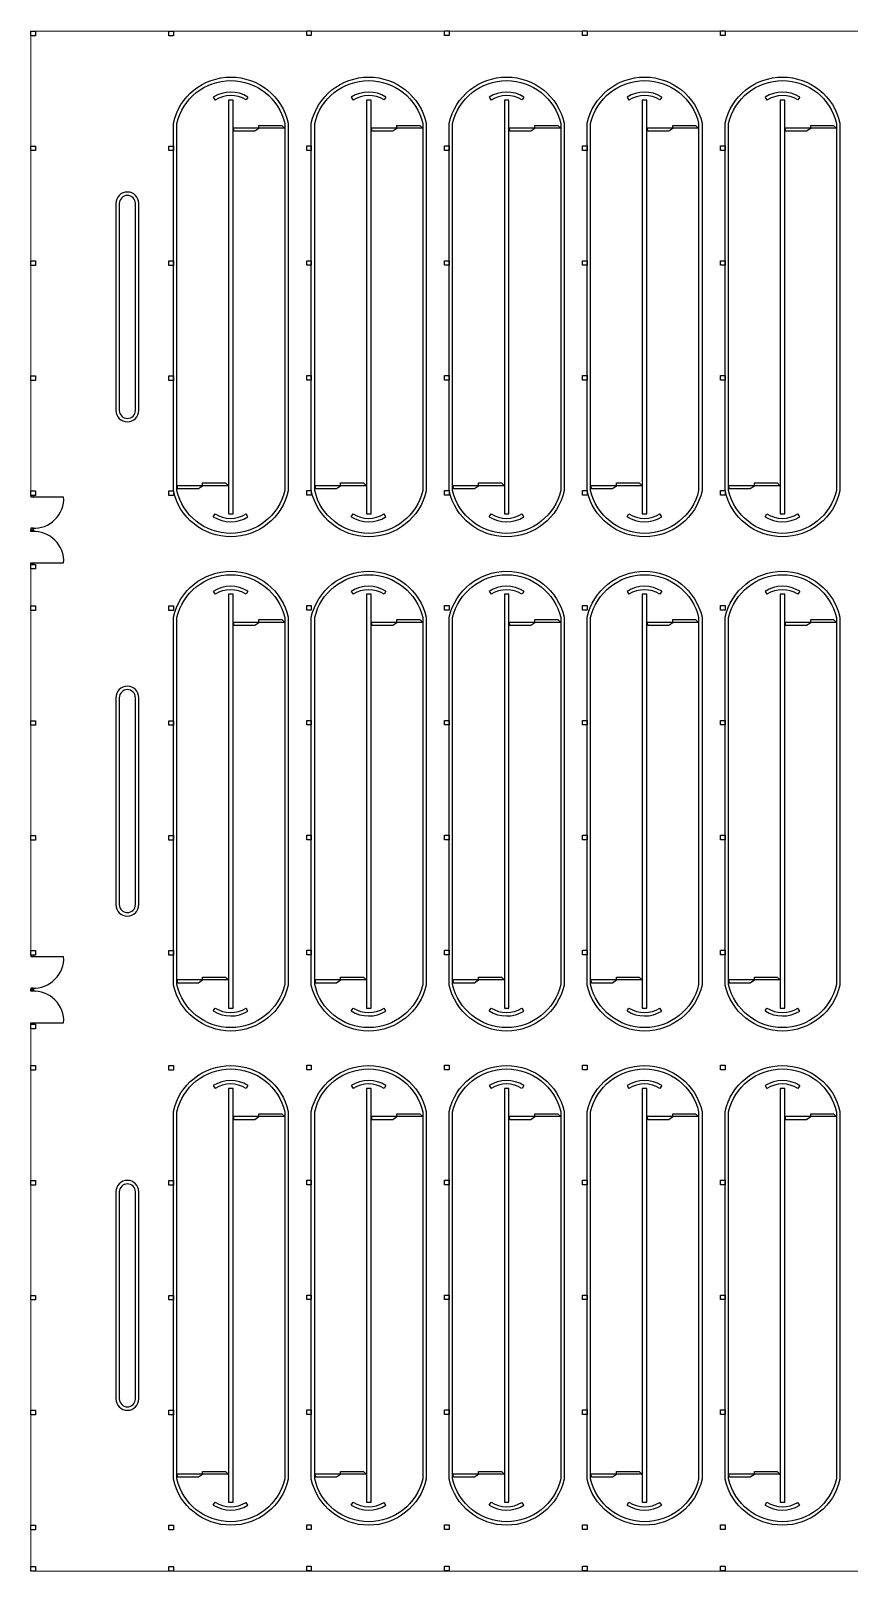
# Model space of a CAD drawing. Header units: metres. Extents: x 2572 to 5235, y 1556 to 2684.
# Drawn here: x 4989.3 to 5024.9, y 2550.6 to 2617.6 of the extents above; entities that cross this region are included whole.
import ezdxf

# ---------------------------------------------------------------- set-up
doc = ezdxf.new("R2010")
doc.units = ezdxf.units.M
doc.layers.add('VIGAS DE LOSA1', color=190, linetype='Continuous', lineweight=9)

msp = doc.modelspace()

# ---------------------------------------------------------------- linework, layer by layer
for points in [[(4989.525, 2617.597), (4989.525, 2617.397), (4989.325, 2617.397), (4989.325, 2617.597), (4989.525, 2617.597)], [(4995.525, 2617.597), (4995.525, 2617.397), (4995.325, 2617.397), (4995.325, 2617.597), (4995.525, 2617.597)], [(5001.525, 2617.61), (5001.525, 2617.41), (5001.325, 2617.41), (5001.325, 2617.61), (5001.525, 2617.61)], [(5007.525, 2617.61), (5007.525, 2617.41), (5007.325, 2617.41), (5007.325, 2617.61), (5007.525, 2617.61)], [(5013.525, 2617.61), (5013.525, 2617.41), (5013.325, 2617.41), (5013.325, 2617.61), (5013.525, 2617.61)], [(5019.525, 2617.61), (5019.525, 2617.41), (5019.325, 2617.41), (5019.325, 2617.61), (5019.525, 2617.61)], [(4997.263, 2614.723), (4997.344, 2614.596)], [(4997.925, 2605.597), (4997.925, 2596.597), (4998.125, 2596.597), (4998.125, 2614.597), (4997.925, 2614.597), (4997.925, 2605.597)], [(4998.771, 2614.73), (4998.692, 2614.603)], [(5003.263, 2614.723), (5003.344, 2614.596)], [(5003.925, 2605.597), (5003.925, 2596.597), (5004.125, 2596.597), (5004.125, 2614.597), (5003.925, 2614.597), (5003.925, 2605.597)], [(5004.771, 2614.73), (5004.692, 2614.603)], [(5009.263, 2614.723), (5009.344, 2614.596)], [(5009.925, 2605.597), (5009.925, 2596.597), (5010.125, 2596.597), (5010.125, 2614.597), (5009.925, 2614.597), (5009.925, 2605.597)], [(5010.771, 2614.73), (5010.692, 2614.603)], [(5015.263, 2614.723), (5015.344, 2614.596)], [(5015.925, 2605.597), (5015.925, 2596.597), (5016.125, 2596.597), (5016.125, 2614.597), (5015.925, 2614.597), (5015.925, 2605.597)], [(5016.771, 2614.73), (5016.692, 2614.603)], [(5021.263, 2614.723), (5021.344, 2614.596)], [(5021.925, 2605.597), (5021.925, 2596.597), (5022.125, 2596.597), (5022.125, 2614.597), (5021.925, 2614.597), (5021.925, 2605.597)], [(5022.771, 2614.73), (5022.692, 2614.603)], [(5000.375, 2613.373), (4998.125, 2613.373), (4998.16, 2613.252), (4999.072, 2613.252), (4999.25, 2613.373), (4999.25, 2613.494), (5000.244, 2613.494), (5000.375, 2613.373)], [(5006.375, 2613.373), (5004.125, 2613.373), (5004.16, 2613.252), (5005.072, 2613.252), (5005.25, 2613.373), (5005.25, 2613.494), (5006.244, 2613.494), (5006.375, 2613.373)], [(5012.375, 2613.373), (5010.125, 2613.373), (5010.16, 2613.252), (5011.072, 2613.252), (5011.25, 2613.373), (5011.25, 2613.494), (5012.244, 2613.494), (5012.375, 2613.373)], [(5018.375, 2613.373), (5016.125, 2613.373), (5016.16, 2613.252), (5017.072, 2613.252), (5017.25, 2613.373), (5017.25, 2613.494), (5018.244, 2613.494), (5018.375, 2613.373)], [(5024.375, 2613.373), (5022.125, 2613.373), (5022.16, 2613.252), (5023.072, 2613.252), (5023.25, 2613.373), (5023.25, 2613.494), (5024.244, 2613.494), (5024.375, 2613.373)], [(4989.525, 2612.597), (4989.525, 2612.397), (4989.325, 2612.397), (4989.325, 2612.597), (4989.525, 2612.597)], [(4995.525, 2612.597), (4995.525, 2612.397), (4995.325, 2612.397), (4995.325, 2612.597), (4995.525, 2612.597)], [(5001.525, 2612.61), (5001.525, 2612.41), (5001.325, 2612.41), (5001.325, 2612.61), (5001.525, 2612.61)], [(5007.525, 2612.61), (5007.525, 2612.41), (5007.325, 2612.41), (5007.325, 2612.61), (5007.525, 2612.61)], [(5013.525, 2612.61), (5013.525, 2612.41), (5013.325, 2612.41), (5013.325, 2612.61), (5013.525, 2612.61)], [(5019.525, 2612.61), (5019.525, 2612.41), (5019.325, 2612.41), (5019.325, 2612.61), (5019.525, 2612.61)], [(4989.525, 2607.597), (4989.525, 2607.397), (4989.325, 2607.397), (4989.325, 2607.597), (4989.525, 2607.597)], [(4995.525, 2607.597), (4995.525, 2607.397), (4995.325, 2607.397), (4995.325, 2607.597), (4995.525, 2607.597)], [(5001.525, 2607.61), (5001.525, 2607.41), (5001.325, 2607.41), (5001.325, 2607.61), (5001.525, 2607.61)], [(5007.525, 2607.61), (5007.525, 2607.41), (5007.325, 2607.41), (5007.325, 2607.61), (5007.525, 2607.61)], [(5013.525, 2607.61), (5013.525, 2607.41), (5013.325, 2607.41), (5013.325, 2607.61), (5013.525, 2607.61)], [(5019.525, 2607.61), (5019.525, 2607.41), (5019.325, 2607.41), (5019.325, 2607.61), (5019.525, 2607.61)], [(4989.525, 2602.597), (4989.525, 2602.397), (4989.325, 2602.397), (4989.325, 2602.597), (4989.525, 2602.597)], [(4995.525, 2602.597), (4995.525, 2602.397), (4995.325, 2602.397), (4995.325, 2602.597), (4995.525, 2602.597)], [(5001.525, 2602.61), (5001.525, 2602.41), (5001.325, 2602.41), (5001.325, 2602.61), (5001.525, 2602.61)], [(5007.525, 2602.61), (5007.525, 2602.41), (5007.325, 2602.41), (5007.325, 2602.61), (5007.525, 2602.61)], [(5013.525, 2602.61), (5013.525, 2602.41), (5013.325, 2602.41), (5013.325, 2602.61), (5013.525, 2602.61)], [(5019.525, 2602.61), (5019.525, 2602.41), (5019.325, 2602.41), (5019.325, 2602.61), (5019.525, 2602.61)], [(4989.525, 2597.597), (4989.525, 2597.397), (4989.325, 2597.397), (4989.325, 2597.597), (4989.525, 2597.597)], [(4995.525, 2597.597), (4995.525, 2597.397), (4995.325, 2597.397), (4995.325, 2597.597), (4995.525, 2597.597)], [(4997.925, 2597.817), (4995.675, 2597.817), (4995.71, 2597.696), (4996.622, 2597.696), (4996.8, 2597.817), (4996.8, 2597.938), (4997.794, 2597.938), (4997.925, 2597.817)], [(5001.525, 2597.61), (5001.525, 2597.41), (5001.325, 2597.41), (5001.325, 2597.61), (5001.525, 2597.61)], [(5003.925, 2597.817), (5001.675, 2597.817), (5001.71, 2597.696), (5002.622, 2597.696), (5002.8, 2597.817), (5002.8, 2597.938), (5003.794, 2597.938), (5003.925, 2597.817)], [(5007.525, 2597.61), (5007.525, 2597.41), (5007.325, 2597.41), (5007.325, 2597.61), (5007.525, 2597.61)], [(5009.925, 2597.817), (5007.675, 2597.817), (5007.71, 2597.696), (5008.622, 2597.696), (5008.8, 2597.817), (5008.8, 2597.938), (5009.794, 2597.938), (5009.925, 2597.817)], [(5013.525, 2597.61), (5013.525, 2597.41), (5013.325, 2597.41), (5013.325, 2597.61), (5013.525, 2597.61)], [(5015.925, 2597.817), (5013.675, 2597.817), (5013.71, 2597.696), (5014.622, 2597.696), (5014.8, 2597.817), (5014.8, 2597.938), (5015.794, 2597.938), (5015.925, 2597.817)], [(5019.525, 2597.61), (5019.525, 2597.41), (5019.325, 2597.41), (5019.325, 2597.61), (5019.525, 2597.61)], [(5021.925, 2597.817), (5019.675, 2597.817), (5019.71, 2597.696), (5020.622, 2597.696), (5020.8, 2597.817), (5020.8, 2597.938), (5021.794, 2597.938), (5021.925, 2597.817)], [(4989.449, 2597.397), (4989.325, 2597.397), (4989.325, 2597.335), (4989.449, 2597.335), (4989.449, 2597.397)], [(4989.387, 2597.335), (4990.754, 2597.335)], [(4997.263, 2596.471), (4997.344, 2596.597)], [(4998.771, 2596.464), (4998.692, 2596.591)], [(5003.263, 2596.471), (5003.344, 2596.597)], [(5004.771, 2596.464), (5004.692, 2596.591)], [(5009.263, 2596.471), (5009.344, 2596.597)], [(5010.771, 2596.464), (5010.692, 2596.591)], [(5015.263, 2596.471), (5015.344, 2596.597)], [(5016.771, 2596.464), (5016.692, 2596.591)], [(5021.263, 2596.471), (5021.344, 2596.597)], [(5022.771, 2596.464), (5022.692, 2596.591)], [(4989.449, 2595.968), (4989.325, 2595.968), (4989.325, 2595.897), (4989.449, 2595.897), (4989.449, 2595.968)], [(4989.449, 2595.826), (4989.325, 2595.826), (4989.325, 2595.897), (4989.449, 2595.897), (4989.449, 2595.826)], [(4989.449, 2594.397), (4989.325, 2594.397), (4989.325, 2594.459), (4989.449, 2594.459), (4989.449, 2594.397)], [(4989.525, 2594.397), (4989.525, 2594.197), (4989.325, 2594.197), (4989.325, 2594.397), (4989.525, 2594.397)], [(4989.387, 2594.459), (4990.754, 2594.459)], [(4997.263, 2593.223), (4997.344, 2593.096)], [(4997.925, 2584.097), (4997.925, 2575.097), (4998.125, 2575.097), (4998.125, 2593.097), (4997.925, 2593.097), (4997.925, 2584.097)], [(4998.771, 2593.23), (4998.692, 2593.103)], [(5003.263, 2593.223), (5003.344, 2593.096)], [(5003.925, 2584.097), (5003.925, 2575.097), (5004.125, 2575.097), (5004.125, 2593.097), (5003.925, 2593.097), (5003.925, 2584.097)], [(5004.771, 2593.23), (5004.692, 2593.103)], [(5009.263, 2593.223), (5009.344, 2593.096)], [(5009.925, 2584.097), (5009.925, 2575.097), (5010.125, 2575.097), (5010.125, 2593.097), (5009.925, 2593.097), (5009.925, 2584.097)], [(5010.771, 2593.23), (5010.692, 2593.103)], [(5015.263, 2593.223), (5015.344, 2593.096)], [(5015.925, 2584.097), (5015.925, 2575.097), (5016.125, 2575.097), (5016.125, 2593.097), (5015.925, 2593.097), (5015.925, 2584.097)], [(5016.771, 2593.23), (5016.692, 2593.103)], [(5021.263, 2593.223), (5021.344, 2593.096)], [(5021.925, 2584.097), (5021.925, 2575.097), (5022.125, 2575.097), (5022.125, 2593.097), (5021.925, 2593.097), (5021.925, 2584.097)], [(5022.771, 2593.23), (5022.692, 2593.103)], [(4989.525, 2592.597), (4989.525, 2592.397), (4989.325, 2592.397), (4989.325, 2592.597), (4989.525, 2592.597)], [(4995.525, 2592.597), (4995.525, 2592.397), (4995.325, 2592.397), (4995.325, 2592.597), (4995.525, 2592.597)], [(5001.525, 2592.61), (5001.525, 2592.41), (5001.325, 2592.41), (5001.325, 2592.61), (5001.525, 2592.61)], [(5007.525, 2592.61), (5007.525, 2592.41), (5007.325, 2592.41), (5007.325, 2592.61), (5007.525, 2592.61)], [(5013.525, 2592.61), (5013.525, 2592.41), (5013.325, 2592.41), (5013.325, 2592.61), (5013.525, 2592.61)], [(5019.525, 2592.61), (5019.525, 2592.41), (5019.325, 2592.41), (5019.325, 2592.61), (5019.525, 2592.61)], [(5000.375, 2591.873), (4998.125, 2591.873), (4998.16, 2591.752), (4999.072, 2591.752), (4999.25, 2591.873), (4999.25, 2591.994), (5000.244, 2591.994), (5000.375, 2591.873)], [(5006.375, 2591.873), (5004.125, 2591.873), (5004.16, 2591.752), (5005.072, 2591.752), (5005.25, 2591.873), (5005.25, 2591.994), (5006.244, 2591.994), (5006.375, 2591.873)], [(5012.375, 2591.873), (5010.125, 2591.873), (5010.16, 2591.752), (5011.072, 2591.752), (5011.25, 2591.873), (5011.25, 2591.994), (5012.244, 2591.994), (5012.375, 2591.873)], [(5018.375, 2591.873), (5016.125, 2591.873), (5016.16, 2591.752), (5017.072, 2591.752), (5017.25, 2591.873), (5017.25, 2591.994), (5018.244, 2591.994), (5018.375, 2591.873)], [(5024.375, 2591.873), (5022.125, 2591.873), (5022.16, 2591.752), (5023.072, 2591.752), (5023.25, 2591.873), (5023.25, 2591.994), (5024.244, 2591.994), (5024.375, 2591.873)], [(4989.525, 2587.597), (4989.525, 2587.397), (4989.325, 2587.397), (4989.325, 2587.597), (4989.525, 2587.597)], [(4995.525, 2587.597), (4995.525, 2587.397), (4995.325, 2587.397), (4995.325, 2587.597), (4995.525, 2587.597)], [(5001.525, 2587.61), (5001.525, 2587.41), (5001.325, 2587.41), (5001.325, 2587.61), (5001.525, 2587.61)], [(5007.525, 2587.61), (5007.525, 2587.41), (5007.325, 2587.41), (5007.325, 2587.61), (5007.525, 2587.61)], [(5013.525, 2587.61), (5013.525, 2587.41), (5013.325, 2587.41), (5013.325, 2587.61), (5013.525, 2587.61)], [(5019.525, 2587.61), (5019.525, 2587.41), (5019.325, 2587.41), (5019.325, 2587.61), (5019.525, 2587.61)], [(4989.525, 2582.597), (4989.525, 2582.397), (4989.325, 2582.397), (4989.325, 2582.597), (4989.525, 2582.597)], [(4995.525, 2582.597), (4995.525, 2582.397), (4995.325, 2582.397), (4995.325, 2582.597), (4995.525, 2582.597)], [(5001.525, 2582.61), (5001.525, 2582.41), (5001.325, 2582.41), (5001.325, 2582.61), (5001.525, 2582.61)], [(5007.525, 2582.61), (5007.525, 2582.41), (5007.325, 2582.41), (5007.325, 2582.61), (5007.525, 2582.61)], [(5013.525, 2582.61), (5013.525, 2582.41), (5013.325, 2582.41), (5013.325, 2582.61), (5013.525, 2582.61)], [(5019.525, 2582.61), (5019.525, 2582.41), (5019.325, 2582.41), (5019.325, 2582.61), (5019.525, 2582.61)], [(4989.525, 2577.597), (4989.525, 2577.397), (4989.325, 2577.397), (4989.325, 2577.597), (4989.525, 2577.597)], [(4989.449, 2577.397), (4989.325, 2577.397), (4989.325, 2577.335), (4989.449, 2577.335), (4989.449, 2577.397)], [(4989.387, 2577.335), (4990.754, 2577.335)], [(4995.525, 2577.597), (4995.525, 2577.397), (4995.325, 2577.397), (4995.325, 2577.597), (4995.525, 2577.597)], [(5001.525, 2577.61), (5001.525, 2577.41), (5001.325, 2577.41), (5001.325, 2577.61), (5001.525, 2577.61)], [(5007.525, 2577.61), (5007.525, 2577.41), (5007.325, 2577.41), (5007.325, 2577.61), (5007.525, 2577.61)], [(5013.525, 2577.61), (5013.525, 2577.41), (5013.325, 2577.41), (5013.325, 2577.61), (5013.525, 2577.61)], [(5019.525, 2577.61), (5019.525, 2577.41), (5019.325, 2577.41), (5019.325, 2577.61), (5019.525, 2577.61)], [(4997.925, 2576.317), (4995.675, 2576.317), (4995.71, 2576.196), (4996.622, 2576.196), (4996.8, 2576.317), (4996.8, 2576.438), (4997.794, 2576.438), (4997.925, 2576.317)], [(5003.925, 2576.317), (5001.675, 2576.317), (5001.71, 2576.196), (5002.622, 2576.196), (5002.8, 2576.317), (5002.8, 2576.438), (5003.794, 2576.438), (5003.925, 2576.317)], [(5009.925, 2576.317), (5007.675, 2576.317), (5007.71, 2576.196), (5008.622, 2576.196), (5008.8, 2576.317), (5008.8, 2576.438), (5009.794, 2576.438), (5009.925, 2576.317)], [(5015.925, 2576.317), (5013.675, 2576.317), (5013.71, 2576.196), (5014.622, 2576.196), (5014.8, 2576.317), (5014.8, 2576.438), (5015.794, 2576.438), (5015.925, 2576.317)], [(5021.925, 2576.317), (5019.675, 2576.317), (5019.71, 2576.196), (5020.622, 2576.196), (5020.8, 2576.317), (5020.8, 2576.438), (5021.794, 2576.438), (5021.925, 2576.317)], [(4989.449, 2575.968), (4989.325, 2575.968), (4989.325, 2575.897), (4989.449, 2575.897), (4989.449, 2575.968)], [(4989.449, 2575.826), (4989.325, 2575.826), (4989.325, 2575.897), (4989.449, 2575.897), (4989.449, 2575.826)], [(4997.263, 2574.971), (4997.344, 2575.097)], [(4998.771, 2574.964), (4998.692, 2575.091)], [(5003.263, 2574.971), (5003.344, 2575.097)], [(5004.771, 2574.964), (5004.692, 2575.091)], [(5009.263, 2574.971), (5009.344, 2575.097)], [(5010.771, 2574.964), (5010.692, 2575.091)], [(5015.263, 2574.971), (5015.344, 2575.097)], [(5016.771, 2574.964), (5016.692, 2575.091)], [(5021.263, 2574.971), (5021.344, 2575.097)], [(5022.771, 2574.964), (5022.692, 2575.091)], [(4989.449, 2574.397), (4989.325, 2574.397), (4989.325, 2574.459), (4989.449, 2574.459), (4989.449, 2574.397)], [(4989.525, 2574.397), (4989.525, 2574.197), (4989.325, 2574.197), (4989.325, 2574.397), (4989.525, 2574.397)], [(4989.387, 2574.459), (4990.754, 2574.459)], [(4989.525, 2572.597), (4989.525, 2572.397), (4989.325, 2572.397), (4989.325, 2572.597), (4989.525, 2572.597)], [(4995.525, 2572.597), (4995.525, 2572.397), (4995.325, 2572.397), (4995.325, 2572.597), (4995.525, 2572.597)], [(5001.525, 2572.61), (5001.525, 2572.41), (5001.325, 2572.41), (5001.325, 2572.61), (5001.525, 2572.61)], [(5007.525, 2572.61), (5007.525, 2572.41), (5007.325, 2572.41), (5007.325, 2572.61), (5007.525, 2572.61)], [(5013.525, 2572.61), (5013.525, 2572.41), (5013.325, 2572.41), (5013.325, 2572.61), (5013.525, 2572.61)], [(5019.525, 2572.61), (5019.525, 2572.41), (5019.325, 2572.41), (5019.325, 2572.61), (5019.525, 2572.61)], [(4997.263, 2571.723), (4997.344, 2571.596)], [(4997.925, 2562.597), (4997.925, 2553.597), (4998.125, 2553.597), (4998.125, 2571.597), (4997.925, 2571.597), (4997.925, 2562.597)], [(4998.771, 2571.73), (4998.692, 2571.603)], [(5003.263, 2571.723), (5003.344, 2571.596)], [(5003.925, 2562.597), (5003.925, 2553.597), (5004.125, 2553.597), (5004.125, 2571.597), (5003.925, 2571.597), (5003.925, 2562.597)], [(5004.771, 2571.73), (5004.692, 2571.603)], [(5009.263, 2571.723), (5009.344, 2571.596)], [(5009.925, 2562.597), (5009.925, 2553.597), (5010.125, 2553.597), (5010.125, 2571.597), (5009.925, 2571.597), (5009.925, 2562.597)], [(5010.771, 2571.73), (5010.692, 2571.603)], [(5015.263, 2571.723), (5015.344, 2571.596)], [(5015.925, 2562.597), (5015.925, 2553.597), (5016.125, 2553.597), (5016.125, 2571.597), (5015.925, 2571.597), (5015.925, 2562.597)], [(5016.771, 2571.73), (5016.692, 2571.603)], [(5021.263, 2571.723), (5021.344, 2571.596)], [(5021.925, 2562.597), (5021.925, 2553.597), (5022.125, 2553.597), (5022.125, 2571.597), (5021.925, 2571.597), (5021.925, 2562.597)], [(5022.771, 2571.73), (5022.692, 2571.603)], [(5000.375, 2570.373), (4998.125, 2570.373), (4998.16, 2570.252), (4999.072, 2570.252), (4999.25, 2570.373), (4999.25, 2570.494), (5000.244, 2570.494), (5000.375, 2570.373)], [(5006.375, 2570.373), (5004.125, 2570.373), (5004.16, 2570.252), (5005.072, 2570.252), (5005.25, 2570.373), (5005.25, 2570.494), (5006.244, 2570.494), (5006.375, 2570.373)], [(5012.375, 2570.373), (5010.125, 2570.373), (5010.16, 2570.252), (5011.072, 2570.252), (5011.25, 2570.373), (5011.25, 2570.494), (5012.244, 2570.494), (5012.375, 2570.373)], [(5018.375, 2570.373), (5016.125, 2570.373), (5016.16, 2570.252), (5017.072, 2570.252), (5017.25, 2570.373), (5017.25, 2570.494), (5018.244, 2570.494), (5018.375, 2570.373)], [(5024.375, 2570.373), (5022.125, 2570.373), (5022.16, 2570.252), (5023.072, 2570.252), (5023.25, 2570.373), (5023.25, 2570.494), (5024.244, 2570.494), (5024.375, 2570.373)], [(4989.525, 2567.597), (4989.525, 2567.397), (4989.325, 2567.397), (4989.325, 2567.597), (4989.525, 2567.597)], [(4995.525, 2567.597), (4995.525, 2567.397), (4995.325, 2567.397), (4995.325, 2567.597), (4995.525, 2567.597)], [(5001.525, 2567.61), (5001.525, 2567.41), (5001.325, 2567.41), (5001.325, 2567.61), (5001.525, 2567.61)], [(5007.525, 2567.61), (5007.525, 2567.41), (5007.325, 2567.41), (5007.325, 2567.61), (5007.525, 2567.61)], [(5013.525, 2567.61), (5013.525, 2567.41), (5013.325, 2567.41), (5013.325, 2567.61), (5013.525, 2567.61)], [(5019.525, 2567.61), (5019.525, 2567.41), (5019.325, 2567.41), (5019.325, 2567.61), (5019.525, 2567.61)], [(4989.525, 2562.597), (4989.525, 2562.397), (4989.325, 2562.397), (4989.325, 2562.597), (4989.525, 2562.597)], [(4995.525, 2562.597), (4995.525, 2562.397), (4995.325, 2562.397), (4995.325, 2562.597), (4995.525, 2562.597)], [(5001.525, 2562.61), (5001.525, 2562.41), (5001.325, 2562.41), (5001.325, 2562.61), (5001.525, 2562.61)], [(5007.525, 2562.61), (5007.525, 2562.41), (5007.325, 2562.41), (5007.325, 2562.61), (5007.525, 2562.61)], [(5013.525, 2562.61), (5013.525, 2562.41), (5013.325, 2562.41), (5013.325, 2562.61), (5013.525, 2562.61)], [(5019.525, 2562.61), (5019.525, 2562.41), (5019.325, 2562.41), (5019.325, 2562.61), (5019.525, 2562.61)], [(4989.525, 2557.597), (4989.525, 2557.397), (4989.325, 2557.397), (4989.325, 2557.597), (4989.525, 2557.597)], [(4995.525, 2557.597), (4995.525, 2557.397), (4995.325, 2557.397), (4995.325, 2557.597), (4995.525, 2557.597)], [(5001.525, 2557.61), (5001.525, 2557.41), (5001.325, 2557.41), (5001.325, 2557.61), (5001.525, 2557.61)], [(5007.525, 2557.61), (5007.525, 2557.41), (5007.325, 2557.41), (5007.325, 2557.61), (5007.525, 2557.61)], [(5013.525, 2557.61), (5013.525, 2557.41), (5013.325, 2557.41), (5013.325, 2557.61), (5013.525, 2557.61)], [(5019.525, 2557.61), (5019.525, 2557.41), (5019.325, 2557.41), (5019.325, 2557.61), (5019.525, 2557.61)], [(4997.925, 2554.817), (4995.675, 2554.817), (4995.71, 2554.696), (4996.622, 2554.696), (4996.8, 2554.817), (4996.8, 2554.938), (4997.794, 2554.938), (4997.925, 2554.817)], [(5003.925, 2554.817), (5001.675, 2554.817), (5001.71, 2554.696), (5002.622, 2554.696), (5002.8, 2554.817), (5002.8, 2554.938), (5003.794, 2554.938), (5003.925, 2554.817)], [(5009.925, 2554.817), (5007.675, 2554.817), (5007.71, 2554.696), (5008.622, 2554.696), (5008.8, 2554.817), (5008.8, 2554.938), (5009.794, 2554.938), (5009.925, 2554.817)], [(5015.925, 2554.817), (5013.675, 2554.817), (5013.71, 2554.696), (5014.622, 2554.696), (5014.8, 2554.817), (5014.8, 2554.938), (5015.794, 2554.938), (5015.925, 2554.817)], [(5021.925, 2554.817), (5019.675, 2554.817), (5019.71, 2554.696), (5020.622, 2554.696), (5020.8, 2554.817), (5020.8, 2554.938), (5021.794, 2554.938), (5021.925, 2554.817)], [(4997.263, 2553.471), (4997.344, 2553.597)], [(4998.771, 2553.464), (4998.692, 2553.591)], [(5003.263, 2553.471), (5003.344, 2553.597)], [(5004.771, 2553.464), (5004.692, 2553.591)], [(5009.263, 2553.471), (5009.344, 2553.597)], [(5010.771, 2553.464), (5010.692, 2553.591)], [(5015.263, 2553.471), (5015.344, 2553.597)], [(5016.771, 2553.464), (5016.692, 2553.591)], [(5021.263, 2553.471), (5021.344, 2553.597)], [(5022.771, 2553.464), (5022.692, 2553.591)], [(4989.525, 2552.597), (4989.525, 2552.397), (4989.325, 2552.397), (4989.325, 2552.597), (4989.525, 2552.597)], [(4995.525, 2552.597), (4995.525, 2552.397), (4995.325, 2552.397), (4995.325, 2552.597), (4995.525, 2552.597)], [(5001.525, 2552.61), (5001.525, 2552.41), (5001.325, 2552.41), (5001.325, 2552.61), (5001.525, 2552.61)], [(5007.525, 2552.61), (5007.525, 2552.41), (5007.325, 2552.41), (5007.325, 2552.61), (5007.525, 2552.61)], [(5013.525, 2552.61), (5013.525, 2552.41), (5013.325, 2552.41), (5013.325, 2552.61), (5013.525, 2552.61)], [(5019.525, 2552.61), (5019.525, 2552.41), (5019.325, 2552.41), (5019.325, 2552.61), (5019.525, 2552.61)], [(4989.525, 2550.797), (4989.525, 2550.597), (4989.325, 2550.597), (4989.325, 2550.797), (4989.525, 2550.797)], [(4995.525, 2550.797), (4995.525, 2550.597), (4995.325, 2550.597), (4995.325, 2550.797), (4995.525, 2550.797)], [(5001.525, 2550.81), (5001.525, 2550.61), (5001.325, 2550.61), (5001.325, 2550.81), (5001.525, 2550.81)], [(5007.525, 2550.81), (5007.525, 2550.61), (5007.325, 2550.61), (5007.325, 2550.81), (5007.525, 2550.81)], [(5013.525, 2550.81), (5013.525, 2550.61), (5013.325, 2550.61), (5013.325, 2550.81), (5013.525, 2550.81)], [(5019.525, 2550.81), (5019.525, 2550.61), (5019.325, 2550.61), (5019.325, 2550.81), (5019.525, 2550.81)]]:
    msp.add_lwpolyline(points)
for points in [[(5000.525, 2605.597), (5000.525, 2597.597, -0.8), (4995.525, 2597.597), (4995.525, 2605.597), (4995.525, 2613.597, -0.8), (5000.525, 2613.597), (5000.525, 2605.597)], [(5006.525, 2605.597), (5006.525, 2597.597, -0.8), (5001.525, 2597.597), (5001.525, 2605.597), (5001.525, 2613.597, -0.8), (5006.525, 2613.597), (5006.525, 2605.597)], [(5012.525, 2605.597), (5012.525, 2597.597, -0.8), (5007.525, 2597.597), (5007.525, 2605.597), (5007.525, 2613.597, -0.8), (5012.525, 2613.597), (5012.525, 2605.597)], [(5018.525, 2605.597), (5018.525, 2597.597, -0.8), (5013.525, 2597.597), (5013.525, 2605.597), (5013.525, 2613.597, -0.8), (5018.525, 2613.597), (5018.525, 2605.597)], [(5024.525, 2605.597), (5024.525, 2597.597, -0.8), (5019.525, 2597.597), (5019.525, 2605.597), (5019.525, 2613.597, -0.8), (5024.525, 2613.597), (5024.525, 2605.597)], [(4993.025, 2605.597), (4993.025, 2601.097, 1), (4994.025, 2601.097), (4994.025, 2605.597), (4994.025, 2610.097, 1), (4993.025, 2610.097), (4993.025, 2605.597)], [(5000.525, 2584.097), (5000.525, 2576.097, -0.8), (4995.525, 2576.097), (4995.525, 2584.097), (4995.525, 2592.097, -0.8), (5000.525, 2592.097), (5000.525, 2584.097)], [(5006.525, 2584.097), (5006.525, 2576.097, -0.8), (5001.525, 2576.097), (5001.525, 2584.097), (5001.525, 2592.097, -0.8), (5006.525, 2592.097), (5006.525, 2584.097)], [(5012.525, 2584.097), (5012.525, 2576.097, -0.8), (5007.525, 2576.097), (5007.525, 2584.097), (5007.525, 2592.097, -0.8), (5012.525, 2592.097), (5012.525, 2584.097)], [(5018.525, 2584.097), (5018.525, 2576.097, -0.8), (5013.525, 2576.097), (5013.525, 2584.097), (5013.525, 2592.097, -0.8), (5018.525, 2592.097), (5018.525, 2584.097)], [(5024.525, 2584.097), (5024.525, 2576.097, -0.8), (5019.525, 2576.097), (5019.525, 2584.097), (5019.525, 2592.097, -0.8), (5024.525, 2592.097), (5024.525, 2584.097)], [(4993.025, 2584.097), (4993.025, 2579.597, 1), (4994.025, 2579.597), (4994.025, 2584.097), (4994.025, 2588.597, 1), (4993.025, 2588.597), (4993.025, 2584.097)], [(5000.525, 2562.597), (5000.525, 2554.597, -0.8), (4995.525, 2554.597), (4995.525, 2562.597), (4995.525, 2570.597, -0.8), (5000.525, 2570.597), (5000.525, 2562.597)], [(5006.525, 2562.597), (5006.525, 2554.597, -0.8), (5001.525, 2554.597), (5001.525, 2562.597), (5001.525, 2570.597, -0.8), (5006.525, 2570.597), (5006.525, 2562.597)], [(5012.525, 2562.597), (5012.525, 2554.597, -0.8), (5007.525, 2554.597), (5007.525, 2562.597), (5007.525, 2570.597, -0.8), (5012.525, 2570.597), (5012.525, 2562.597)], [(5018.525, 2562.597), (5018.525, 2554.597, -0.8), (5013.525, 2554.597), (5013.525, 2562.597), (5013.525, 2570.597, -0.8), (5018.525, 2570.597), (5018.525, 2562.597)], [(5024.525, 2562.597), (5024.525, 2554.597, -0.8), (5019.525, 2554.597), (5019.525, 2562.597), (5019.525, 2570.597, -0.8), (5024.525, 2570.597), (5024.525, 2562.597)], [(4993.025, 2562.597), (4993.025, 2558.097, 1), (4994.025, 2558.097), (4994.025, 2562.597), (4994.025, 2567.097, 1), (4993.025, 2567.097), (4993.025, 2562.597)]]:
    msp.add_lwpolyline(points, format="xyb")
for points in [[(5000.375, 2605.597), (5000.375, 2597.614, -0.794435), (4995.675, 2597.614), (4995.675, 2605.597), (4995.675, 2613.58, -0.794435), (5000.375, 2613.58)], [(5006.375, 2605.597), (5006.375, 2597.614, -0.794435), (5001.675, 2597.614), (5001.675, 2605.597), (5001.675, 2613.58, -0.794435), (5006.375, 2613.58)], [(5012.375, 2605.597), (5012.375, 2597.614, -0.794435), (5007.675, 2597.614), (5007.675, 2605.597), (5007.675, 2613.58, -0.794435), (5012.375, 2613.58)], [(5018.375, 2605.597), (5018.375, 2597.614, -0.794435), (5013.675, 2597.614), (5013.675, 2605.597), (5013.675, 2613.58, -0.794435), (5018.375, 2613.58)], [(5024.375, 2605.597), (5024.375, 2597.614, -0.794435), (5019.675, 2597.614), (5019.675, 2605.597), (5019.675, 2613.58, -0.794435), (5024.375, 2613.58)], [(4993.175, 2605.597), (4993.175, 2601.097, 1), (4993.875, 2601.097), (4993.875, 2605.597), (4993.875, 2610.097, 1), (4993.175, 2610.097)], [(5000.375, 2584.097), (5000.375, 2576.114, -0.794435), (4995.675, 2576.114), (4995.675, 2584.097), (4995.675, 2592.08, -0.794435), (5000.375, 2592.08)], [(5006.375, 2584.097), (5006.375, 2576.114, -0.794435), (5001.675, 2576.114), (5001.675, 2584.097), (5001.675, 2592.08, -0.794435), (5006.375, 2592.08)], [(5012.375, 2584.097), (5012.375, 2576.114, -0.794435), (5007.675, 2576.114), (5007.675, 2584.097), (5007.675, 2592.08, -0.794435), (5012.375, 2592.08)], [(5018.375, 2584.097), (5018.375, 2576.114, -0.794435), (5013.675, 2576.114), (5013.675, 2584.097), (5013.675, 2592.08, -0.794435), (5018.375, 2592.08)], [(5024.375, 2584.097), (5024.375, 2576.114, -0.794435), (5019.675, 2576.114), (5019.675, 2584.097), (5019.675, 2592.08, -0.794435), (5024.375, 2592.08)], [(4993.175, 2584.097), (4993.175, 2579.597, 1), (4993.875, 2579.597), (4993.875, 2584.097), (4993.875, 2588.597, 1), (4993.175, 2588.597)], [(5000.375, 2562.597), (5000.375, 2554.614, -0.794435), (4995.675, 2554.614), (4995.675, 2562.597), (4995.675, 2570.58, -0.794435), (5000.375, 2570.58)], [(5006.375, 2562.597), (5006.375, 2554.614, -0.794435), (5001.675, 2554.614), (5001.675, 2562.597), (5001.675, 2570.58, -0.794435), (5006.375, 2570.58)], [(5012.375, 2562.597), (5012.375, 2554.614, -0.794435), (5007.675, 2554.614), (5007.675, 2562.597), (5007.675, 2570.58, -0.794435), (5012.375, 2570.58)], [(5018.375, 2562.597), (5018.375, 2554.614, -0.794435), (5013.675, 2554.614), (5013.675, 2562.597), (5013.675, 2570.58, -0.794435), (5018.375, 2570.58)], [(5024.375, 2562.597), (5024.375, 2554.614, -0.794435), (5019.675, 2554.614), (5019.675, 2562.597), (5019.675, 2570.58, -0.794435), (5024.375, 2570.58)], [(4993.175, 2562.597), (4993.175, 2558.097, 1), (4993.875, 2558.097), (4993.875, 2562.597), (4993.875, 2567.097, 1), (4993.175, 2567.097)]]:
    msp.add_lwpolyline(points, format="xyb", close=True)
for centre, radius, start, end in [((4998.023, 2613.531), 1.413, 58.04563, 122.50966), ((5004.023, 2613.531), 1.413, 58.04563, 122.50966), ((5010.023, 2613.531), 1.413, 58.04563, 122.50966), ((5016.023, 2613.531), 1.413, 58.04563, 122.50966), ((5022.023, 2613.531), 1.413, 58.04563, 122.50966), ((4998.023, 2613.531), 1.263, 58.04563, 122.50966), ((5004.023, 2613.531), 1.263, 58.04563, 122.50966), ((5010.023, 2613.531), 1.263, 58.04563, 122.50966), ((5016.023, 2613.531), 1.263, 58.04563, 122.50966), ((5022.023, 2613.531), 1.263, 58.04563, 122.50966), ((4989.459, 2597.263), 1.297, 266.82926, 3.17074), ((4998.023, 2597.663), 1.413, 237.49034, 301.95437), ((4998.023, 2597.663), 1.263, 237.49034, 301.95437), ((5004.023, 2597.663), 1.413, 237.49034, 301.95437), ((5004.023, 2597.663), 1.263, 237.49034, 301.95437), ((5010.023, 2597.663), 1.413, 237.49034, 301.95437), ((5010.023, 2597.663), 1.263, 237.49034, 301.95437), ((5016.023, 2597.663), 1.413, 237.49034, 301.95437), ((5016.023, 2597.663), 1.263, 237.49034, 301.95437), ((5022.023, 2597.663), 1.413, 237.49034, 301.95437), ((5022.023, 2597.663), 1.263, 237.49034, 301.95437), ((4989.459, 2594.531), 1.297, 356.82926, 93.17074), ((4998.023, 2592.031), 1.413, 58.04563, 122.50966), ((5004.023, 2592.031), 1.413, 58.04563, 122.50966), ((5010.023, 2592.031), 1.413, 58.04563, 122.50966), ((5016.023, 2592.031), 1.413, 58.04563, 122.50966), ((5022.023, 2592.031), 1.413, 58.04563, 122.50966), ((4998.023, 2592.031), 1.263, 58.04563, 122.50966), ((5004.023, 2592.031), 1.263, 58.04563, 122.50966), ((5010.023, 2592.031), 1.263, 58.04563, 122.50966), ((5016.023, 2592.031), 1.263, 58.04563, 122.50966), ((5022.023, 2592.031), 1.263, 58.04563, 122.50966), ((4989.459, 2577.263), 1.297, 266.82926, 3.17074), ((4989.459, 2574.531), 1.297, 356.82926, 93.17074), ((4998.023, 2576.163), 1.413, 237.49034, 301.95437), ((4998.023, 2576.163), 1.263, 237.49034, 301.95437), ((5004.023, 2576.163), 1.413, 237.49034, 301.95437), ((5004.023, 2576.163), 1.263, 237.49034, 301.95437), ((5010.023, 2576.163), 1.413, 237.49034, 301.95437), ((5010.023, 2576.163), 1.263, 237.49034, 301.95437), ((5016.023, 2576.163), 1.413, 237.49034, 301.95437), ((5016.023, 2576.163), 1.263, 237.49034, 301.95437), ((5022.023, 2576.163), 1.413, 237.49034, 301.95437), ((5022.023, 2576.163), 1.263, 237.49034, 301.95437), ((4998.023, 2570.531), 1.413, 58.04563, 122.50966), ((4998.023, 2570.531), 1.263, 58.04563, 122.50966), ((5004.023, 2570.531), 1.413, 58.04563, 122.50966), ((5004.023, 2570.531), 1.263, 58.04563, 122.50966), ((5010.023, 2570.531), 1.413, 58.04563, 122.50966), ((5010.023, 2570.531), 1.263, 58.04563, 122.50966), ((5016.023, 2570.531), 1.413, 58.04563, 122.50966), ((5016.023, 2570.531), 1.263, 58.04563, 122.50966), ((5022.023, 2570.531), 1.413, 58.04563, 122.50966), ((5022.023, 2570.531), 1.263, 58.04563, 122.50966), ((4998.023, 2554.663), 1.413, 237.49034, 301.95437), ((4998.023, 2554.663), 1.263, 237.49034, 301.95437), ((5004.023, 2554.663), 1.413, 237.49034, 301.95437), ((5004.023, 2554.663), 1.263, 237.49034, 301.95437), ((5010.023, 2554.663), 1.413, 237.49034, 301.95437), ((5010.023, 2554.663), 1.263, 237.49034, 301.95437), ((5016.023, 2554.663), 1.413, 237.49034, 301.95437), ((5016.023, 2554.663), 1.263, 237.49034, 301.95437), ((5022.023, 2554.663), 1.413, 237.49034, 301.95437), ((5022.023, 2554.663), 1.263, 237.49034, 301.95437)]:
    msp.add_arc(centre, radius, start, end)
at = {"layer": 'VIGAS DE LOSA1', "color": 2, "linetype": 'Continuous', "lineweight": 9}
for p, q in [((4989.325, 2617.597), (5056.525, 2617.597)), ((4989.325, 2550.597), (4989.325, 2574.197)), ((5056.525, 2550.597), (4989.325, 2550.597))]:
    msp.add_line(p, q, dxfattribs=at)
at = {"layer": 'VIGAS DE LOSA1', "color": 2, "linetype": 'Continuous', "lineweight": 9, "flags": 128}
for points in [[(4989.325, 2617.597), (4989.325, 2597.397)], [(4989.325, 2594.197), (4989.325, 2577.397)]]:
    msp.add_lwpolyline(points, dxfattribs=at)

doc.saveas('drawing.dxf')
